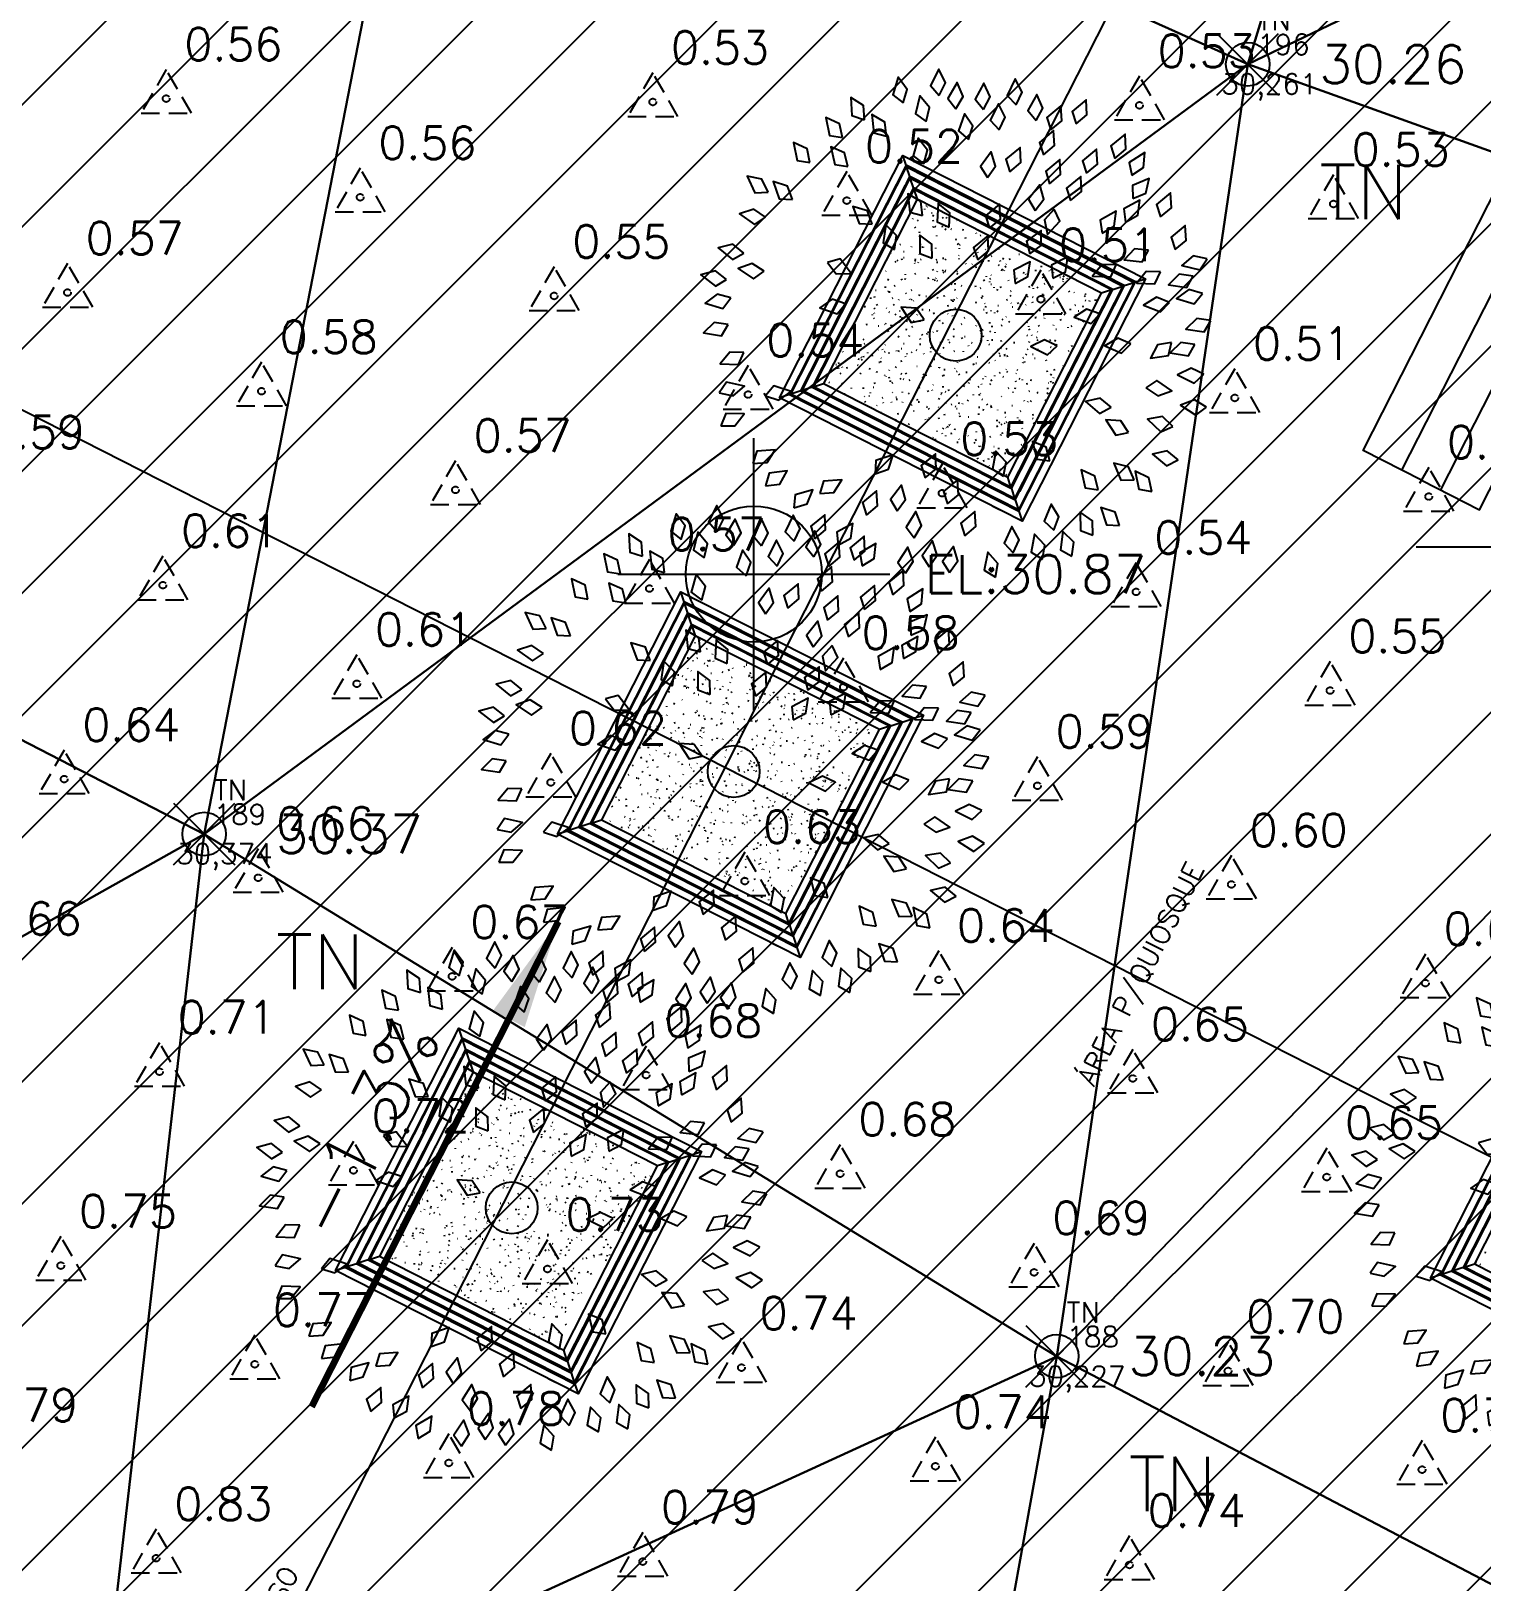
# Model space of a CAD drawing. Header units: metres. Extents: x 543100 to 543604, y 9574012 to 9574398.
# Drawn here: x 543211.69 to 543238.36, y 9574187.44 to 9574215.93 of the extents above; entities that cross this region are included whole.
import ezdxf
from ezdxf.enums import TextEntityAlignment as Align

# ---------------------------------------------------------------- set-up
doc = ezdxf.new("R2010")
doc.units = ezdxf.units.M
doc.header["$LTSCALE"] = 0.1
doc.linetypes.add('CONTINUO', pattern=[0])
doc.linetypes.add('DASHED2', pattern=[9.524999999999999, 6.35, -3.175])
for name, color, linetype in [('###C_TOPO_TEXT', 7, 'Continuous'), ('#C_TOPO_TEXT', 7, 'Continuous'), ('_TN', 2, 'CONTINUO'), ('C-TOPO-TEXT', 7, 'Continuous'), ('COTAS', 8, 'Continuous'), ('HACHURA', 1, 'Continuous'), ('IMPL_CANTEIRO', 8, 'Continuous'), ('IMPL_EQUIPAMENTOS', 8, 'Continuous'), ('IMPL_TITULO', 8, 'Continuous'), ('IMPL_VEGETAÇÃO', 8, 'Continuous'), ('IMPLANTAÇÃO', 1, 'Continuous'), ('MalhaTriTG', 7, 'CONTINUO'), ('PROJ_PLATOS', 2, 'DASHED2'), ('PROJ_TERRA_PERFIS', 2, 'Continuous'), ('TOPO_PONTOS', 2, 'Continuous'), ('V-NODE', 1, 'Continuous'), ('V-NODE-TEXT', 1, 'Continuous'), ('XREF_IMPLNTACAO', 2, 'Continuous')]:
    doc.layers.add(name, color=color, linetype=linetype)
doc.layers.get('IMPLANTAÇÃO').off()
doc.styles.add('COTA200', font='ROMANS.SHX')
doc.styles.add('SIMPLEX', font='simplex', dxfattribs={"height": 0.2})
doc.styles.get("Standard").update_dxf_attribs({"font": 'simplex.shx'})
doc.dimstyles.get("Standard").update_dxf_attribs({"dimtxt": 0.18, "dimasz": 0.18, "dimexe": 0.18, "dimexo": 0.0625, "dimgap": 0.09, "dimtad": 0, "dimtih": 1, "dimtoh": 1, "dimdec": 4, "dimzin": 0, "dimdsep": 46, "dimtxsty": 'Standard', "dimcen": 0.09, "dimadec": 0, "dimazin": 0, "dimtfac": 1, "dimtdec": 4, "dimtofl": 0, "dimtmove": 0, "dimatfit": 3, "dimfxl": 1, "dimtolj": 1, "dimtzin": 0, "dimarcsym": 0})

# ---------------------------------------------------------------- blocks, each defined once
blk = doc.blocks.new('A$C76815E95')
at = {"layer": 'HACHURA'}
h = blk.add_hatch(dxfattribs=at)
h.set_pattern_fill('ANSI31', color=1, scale=0.5, style=0)
h.set_pattern_definition([(45, (-56.71623454557266, -140.2760906778276), (-1.122532015133644, 1.122532015133644), [])])
h.paths.add_polyline_path([(78.50253660278395, -21.53023425675929), (78.1706479433924, -22.02040452882648), (30.00293476006482, -129.1186275184155), (23.85615117452107, -140.2760906778276), (-56.71623454557266, -83.83502537757158), (-56.29154449922498, -82.40403590723872), (-2.601691384217702, 20.28950879722834), (78.41679475666024, -21.48937489651144)])
blk = doc.blocks.new('A$C2C1F21F5')
at = {"layer": 'IMPL_EQUIPAMENTOS', "color": 3}
blk.add_line((15.07388138666283, 11.89512943103909), (15.22388138703536, 11.89512943103909), dxfattribs=at)
at = {"layer": 'IMPL_EQUIPAMENTOS', "color": 1}
for p, q in [((15.67388138652314, -36.8048705663532), (15.6738813862903, 11.89512943103909)), ((16.47388138680253, -36.8048705663532), (16.47388138703536, 11.89512943103909))]:
    blk.add_line(p, q, dxfattribs=at)
for points in [[(16.07388138689566, -36.8048705663532), (14.87388138577808, -36.8048705663532), (14.87388138554525, 11.89512943103909), (16.07388138666283, 11.89512943103909)], [(16.07388138643, -36.8048705663532), (17.27388138754759, -36.8048705663532), (17.27388138778042, 11.89512943103909), (16.07388138666283, 11.89512943103909)]]:
    blk.add_lwpolyline(points, dxfattribs=at)
blk = doc.blocks.new('A$C7A5F3391')
at = {"layer": 'IMPL_CANTEIRO', "ltscale": 10}
h = blk.add_hatch(dxfattribs=at)
h.set_pattern_fill('STIPPLE', color=1, scale=1.199999999999999, style=0)
h.set_pattern_definition([(0, (1.314001066493802, 1.12600040435791), (0.5280000000000001, 0.912), [0.024, -0.804, 0.012, -0.3479999999999999, 0.024, -0.8519999999999999]), (10, (1.086001066491008, 1.618000403046608), (0.3227045468060177, 1.141377139893174), [0.01199999999999999, -0.2039999999999996, 0.02399999999999998, -0.6359999999999986, 0.01199999999999999, -0.7919999999999985]), (20, (0.9660010664956644, 1.234000403434038), (0.5338838142368371, 0.8839050135031062), [0.024, -0.6600000000000001, 0.012, -0.4919999999999999, 0.024, -0.384]), (30, (1.314001066493802, 1.162000402808189), (-0.0878770255651225, 1.016207473096821), [0.012, -0.396, 0.024, -0.588, 0.012, -0.7800000000000001]), (40, (0.9780010664835572, 1.426000403240323), (0.1353436692790789, 0.8654814216296473), [0.02399999999999998, -0.5279999999999986, 0.01199999999999999, -0.3359999999999992, 0.02399999999999998, -0.6119999999999985]), (49.99999999999999, (1.158001066418365, 0.9940004032105207), (-0.3209914589391149, 0.942933976102324), [0.012, -0.4440000000000001, 0.024, -0.7320000000000001, 0.012, -0.3720000000000001]), (59.99999999999999, (1.194001066498458, 1.078000403940678), (-0.3978921197972753, 0.8948306325798366), [0.024, -0.4919999999999999, 0.012, -0.5760000000000001, 0.024, -0.4440000000000001]), (70, (1.062001066398807, 0.9340004026889801), (-0.4395690809214816, 0.8623473911932729), [0.01199999999999999, -0.2279999999999996, 0.02399999999999998, -0.3839999999999992, 0.01199999999999999, -0.5279999999999986]), (80, (1.122001066454686, 1.642000403255224), (-0.8342613752752936, 0.6588778018143997), [0.02399999999999998, -0.5279999999999986, 0.01199999999999999, -0.6239999999999986, 0.02399999999999998, -0.5879999999999984]), (90, (1.194001066498458, 1.12600040435791), (-1.056, 0.4440000000000001), [0.012, -0.3720000000000001, 0.024, -0.7320000000000001, 0.012, -0.7440000000000001]), (99.99999999999984, (1.002001066459343, 1.498000403866172), (-0.9564327567144508, 0.5868324990008614), [0.024, -0.4679999999999999, 0.012, -0.3839999999999999, 0.024, -0.8759999999999998]), (109.9999999999999, (0.9180010664276779, 0.814000403508544), (-0.8941034981209792, 0.3513900036253563), [0.012, -0.3119999999999997, 0.02399999999999999, -0.6359999999999995, 0.012, -0.6959999999999995]), (120, (0.5940010664053261, 0.9580004028975964), (-1.167384387633061, 0.101969071343143), [0.02399999999999998, -0.8039999999999985, 0.01199999999999999, -0.3719999999999992, 0.02399999999999998, -0.4919999999999992]), (130, (0.8580010664882138, 0.6940004043281078), (-1.153201201712265, 0.2542105197850551), [0.012, -0.264, 0.024, -0.5160000000000001, 0.012, -0.6720000000000002]), (140, (0.4980010665021837, 1.654000403359532), (-0.8361066983658826, -0.0816675513757016), [0.024, -0.4320000000000001, 0.012, -0.3720000000000001, 0.024, -0.504]), (150, (1.494001066428609, 0.6220004037022591), (-0.9452998889711172, -0.7013074360871939), [0.012, -0.336, 0.024, -0.7440000000000001, 0.012, -0.684]), (160, (0.7020010664127767, 1.294000403955579), (-0.918770361561692, -0.5595042651453135), [0.02399999999999998, -0.5039999999999986, 0.01199999999999999, -0.4559999999999992, 0.02399999999999998, -0.7319999999999985]), (170, (0.7740010664565489, 1.006000403314829), (-0.8459059631251259, -0.5819511161165967), [0.01199999999999999, -0.3959999999999992, 0.02399999999999998, -0.5399999999999985, 0.01199999999999999, -0.5279999999999986])])
h.paths.add_polyline_path([(4.400001066504046, 0.6000004038214684), (4.400001066504046, 4.400000402703881), (0.6000010668067262, 4.400000402703881), (0.6000010664574802, 0.6000004038214684)])
at = {"layer": 'IMPL_CANTEIRO', "color": 1, "ltscale": 10}
for p, q in [((0.1350010664900765, 4.865000404417515), (1.06648076325655e-06, 5.000000404193997)), ((0.2900010664016008, 4.710000403225422), (0.1550010665087029, 4.845000403001904)), ((4.71000106644351, 4.710000403225422), (4.845001066452824, 4.845000403001904)), ((4.86500106647145, 4.865000404417515), (5.000001066480763, 5.000000404193997)), ((0.4450010664295405, 4.555000403895974), (0.3100010665366426, 4.690000403672457)), ((4.555001066531986, 4.555000403895974), (4.690001066424884, 4.690000403672457)), ((0.465001066448167, 4.535000404343009), (0.6000010664574802, 4.400000402703881)), ((4.535001066396944, 4.535000404343009), (4.400001066504046, 4.400000402703881)), ((0.465001066448167, 0.4650004040449858), (0.6000010664574802, 0.6000004038214684)), ((4.535001066396944, 0.4650004040449858), (4.400001066504046, 0.6000004038214684)), ((0.2900010664016008, 0.2900004032999277), (0.1550010665087029, 0.1550004035234451)), ((0.4450010664295405, 0.4450004026293755), (0.3100010665366426, 0.3100004028528929)), ((4.555001066531986, 0.4450004026293755), (4.690001066424884, 0.3100004028528929)), ((4.71000106644351, 0.2900004032999277), (4.845001066452824, 0.1550004035234451)), ((0.1350010664900765, 0.13500040397048), (1.06648076325655e-06, 4.041939973831177e-07)), ((4.86500106647145, 0.13500040397048), (5.000001066480763, 4.041939973831177e-07))]:
    blk.add_line(p, q, dxfattribs=at)
for points in [[(1.06648076325655e-06, 4.865000404417515), (1.06648076325655e-06, 5.000000404193997), (5.000001066480763, 5.000000404193997), (5.000001066480763, 4.041939973831177e-07), (4.86500106647145, 4.041939973831177e-07)], [(5.000001066480763, 0.13500040397048), (5.000001066480763, 4.041939973831177e-07), (1.06648076325655e-06, 4.041939973831177e-07), (1.06648076325655e-06, 5.000000404193997), (0.1350010664900765, 5.000000404193997)], [(1.06648076325655e-06, 4.710000403225422), (1.06648076325655e-06, 4.845000403001904)], [(0.1350010664900765, 4.865000404417515), (0.1350010664900765, 0.13500040397048), (4.86500106647145, 0.13500040397048)], [(4.86500106647145, 0.13500040397048), (4.86500106647145, 4.865000404417515), (0.1350010664900765, 4.865000404417515)], [(0.1550010665087029, 4.845000403001904), (4.845001066452824, 4.845000403001904), (4.845001066452824, 0.1550004035234451), (0.1550010665087029, 0.1550004035234451), (0.1550010665087029, 4.845000403001904)], [(1.06648076325655e-06, 4.555000403895974), (1.06648076325655e-06, 4.690000403672457)], [(0.2900010664016008, 4.710000403225422), (0.2900010664016008, 0.2900004032999277), (4.71000106644351, 0.2900004032999277)], [(0.2900010664016008, 4.575000403448939), (0.2900010665180162, 4.710000403225422), (4.71000106644351, 4.710000403225422), (4.71000106644351, 0.4650004040449858)], [(4.71000106644351, 0.2900004032999277), (4.71000106644351, 4.710000403225422), (0.2900010664016008, 4.710000403225422)], [(4.53500106651336, 0.2900004032999277), (0.2900010665180162, 0.2900004032999277), (0.2900010665180162, 4.535000404343009)], [(4.53500106651336, 0.4650004040449858), (0.465001066448167, 0.4650004040449858), (0.465001066448167, 4.535000404343009)], [(4.535001066396944, 4.041939973831177e-07), (4.400001066504046, 4.041939973831177e-07)]]:
    blk.add_lwpolyline(points, dxfattribs=at)
for points in [[(4.690001066424884, 0.3100004028528929), (0.3100010665366426, 0.3100004028528929), (0.3100010665366426, 4.690000403672457), (4.690001066424884, 4.690000403672457), (4.690001066424884, 0.3100004028528929)], [(4.555001066531986, 0.4450004026293755), (4.555001066531986, 4.555000403895974), (0.4450010664295405, 4.555000403895974), (0.4450010664295405, 0.4450004026293755), (4.555001066531986, 0.4450004026293755)], [(0.465001066448167, 4.535000404343009), (0.465001066448167, 0.4650004040449858), (4.53500106651336, 0.4650004040449858), (4.53500106651336, 4.535000404343009)], [(4.400001066504046, 0.6000004038214684), (4.400001066504046, 4.400000402703881), (0.6000010664574802, 4.400000402703881), (0.6000010664574802, 0.6000004038214684), (4.400001066504046, 0.6000004038214684)]]:
    blk.add_lwpolyline(points, close=True, dxfattribs=at)
blk = doc.blocks.new('A1')
at = {"color": 2, "linetype": 'ByBlock'}
for points in [[(1605.805146769321, 855.835932528212), (1603.935506710344, 834.0568507086693), (1621.185543013738, 818.5337970993021), (1623.88547463397, 846.6701603739318)], [(1697.727933368341, 853.670775403324), (1692.859250214816, 832.3606866375999), (1707.792545887601, 814.5976456204514), (1714.364193248543, 842.0886990749716)], [(1759.861394273554, 839.7008025962738), (1742.800807073345, 826.0347745253051), (1743.456346499475, 802.8378089071787), (1765.693130708712, 820.2868775673601)], [(1562.249442142199, 829.1879277346226), (1562.570165614134, 807.3310959581042), (1581.287975911715, 793.6134969155768), (1581.156749833615, 821.8787998290843)], [(1655.827936582584, 822.8912061060992), (1649.445784483455, 801.9844585485259), (1663.068773062901, 783.1976778772123), (1671.59212260717, 810.1475773505333)], [(1829.195767984658, 819.1820636788493), (1813.924709166038, 803.5417720763656), (1817.397801477524, 780.5969126167041), (1837.346309520678, 800.6219368595891)], [(1483.701804994094, 801.2094770014766), (1490.56915167703, 780.4570432071275), (1512.541648488745, 772.9912324884662), (1503.931237245813, 799.9134424145373)], [(1527.321387777894, 796.0382274261221), (1534.401847885043, 775.3575348960463), (1556.449981647228, 768.1181465632836), (1547.563081762117, 794.9503581662784)], [(1621.488139643601, 759.1254185727777), (1623.930958217156, 780.8476789585934), (1607.095906378131, 796.8198414735775), (1603.655585073986, 768.7643828531925)], [(1755.932036150572, 807.0357532228765), (1742.01250675928, 790.1813573459126), (1747.378967198566, 767.6041553894854), (1765.595678009137, 789.2165596129848)], [(1860.880802622296, 789.1170304779171), (1841.745952500588, 778.5490850923529), (1838.449833085311, 755.578135120096), (1863.328483180952, 768.9944437962755)], [(1452.367947790961, 770.7381590355562), (1456.383929816725, 749.251050174166), (1477.153701888621, 738.8999384508189), (1472.239667440532, 766.7351110660356)], [(1541.33466052361, 762.5701398026209), (1554.188659411732, 744.8896796435472), (1577.390920452622, 744.4606943079763), (1560.999854648378, 767.4884499710201)], [(1695.059017750933, 766.5309269304782), (1684.185614917522, 747.5679875571934), (1693.287635356688, 726.2212742328252), (1707.593015173564, 750.5995571373035)], [(1904.731128102356, 775.0446024648809), (1884.124995231383, 767.7499985033039), (1877.1147059351, 745.6279554283492), (1903.853288361216, 754.7927128674567)], [(1401.371083981562, 753.1041829222904), (1406.825013291718, 731.9363154356411), (1428.24473479886, 723.007459048387), (1421.467277005049, 750.4484982949062)], [(1434.519913082167, 746.0343645548376), (1441.676603159797, 725.3799280826113), (1463.751288521906, 718.2219107599457), (1454.765481849751, 745.0211616361642)], [(1795.177090444821, 764.5984289281654), (1778.40178022775, 750.583689331102), (1779.535263801714, 727.405161318838), (1801.407704111119, 745.3088180399494)], [(1487.349490312144, 731.8431149518942), (1489.484387298575, 710.0884333015044), (1509.276821186622, 697.972802628073), (1506.7985223504, 726.1295532210343)], [(1672.19243698505, 724.6559871093675), (1667.484273405992, 703.3098597190108), (1682.550832425554, 685.6597111321639), (1688.915393473382, 713.1994448226773)], [(1881.427402155415, 732.1027003295688), (1859.681637881777, 729.8788084689246), (1847.647092522639, 710.0369672280881), (1875.793467064577, 712.6304531487822)], [(1929.364062429401, 736.6756701841301), (1908.491032152858, 730.1840936478056), (1900.629761009744, 708.349960694052), (1927.703030052524, 716.4729325894283)], [(1410.73386247116, 702.6176660150026), (1390.616083343322, 711.1674567619183), (1370.498304215485, 699.6000928102094), (1396.399944842575, 688.2841932922327)], [(1451.931999201903, 697.9274346674154), (1461.064482215511, 678.067381473664), (1483.73091899999, 673.0912796536686), (1472.180085787086, 698.889008646034)], [(1571.548081280026, 707.6948361854231), (1572.897589419912, 685.8773480936907), (1592.240539424931, 673.056301688227), (1590.778572273389, 701.2840756196531)], [(1789.237755888362, 677.9905854995447), (1772.756356304956, 663.6313575737635), (1774.369732900194, 640.4812828052087), (1795.866611124067, 658.8341789173725)], [(1940.805315823744, 691.9771648116208), (1918.970845786783, 690.9379934794938), (1905.876077848734, 671.7792879262372), (1934.121784709711, 672.8397656485896)], [(1987.116720691607, 684.6731146766242), (1966.179350102087, 678.3921536315629), (1958.098509204814, 656.6383273883324), (1985.252239449734, 664.4881364855003)], [(1376.282165714737, 659.6172478466923), (1356.1643865869, 668.167038593608), (1336.046607459063, 656.5996746418991), (1361.948248086153, 645.2837751239225)], [(1430.384873712266, 666.3335064193398), (1438.178706807111, 645.9109667990518), (1460.464774762134, 639.441027005528), (1450.652126998818, 665.9486959514959)], [(1370.506289334895, 608.5773974895322), (1353.690627096682, 622.5436948636707), (1331.098604173359, 617.2399748428008), (1352.660318782067, 598.9632948322375)], [(1407.580389902089, 615.1675248890926), (1389.35719607406, 627.2397726316873), (1367.468539011684, 619.5316186481784), (1390.874773659496, 603.6857122781571)], [(1473.003234759495, 632.2673248861447), (1482.227414249997, 612.4496945641436), (1504.916608676869, 607.5784111513944), (1493.246660624061, 633.3224761280189)], [(1551.841715252689, 644.2209406873433), (1554.488624586732, 622.522603658211), (1574.561043537183, 610.8767055260239), (1571.419975885604, 638.9672424216417)], [(1842.144852864153, 625.1705891475613), (1821.234224379189, 618.801164117287), (1813.24542767875, 597.0133676911495), (1840.365727402343, 604.977908605628)], [(1951.399176531785, 613.5992564735888), (1931.281397403948, 622.1490472205038), (1911.16361827611, 610.5816832687955), (1937.065258903201, 599.2657837508189)], [(2012.480938907588, 618.3649475157837), (1990.879159690269, 621.7096587886291), (1974.220215177887, 605.5539008812707), (2002.108193076605, 600.9489841831604)], [(1339.031908620562, 590.9563280872221), (1320.133823516009, 601.942061482564), (1298.733476577185, 592.9668680737441), (1323.026445264961, 578.5170846355513)], [(1439.407177066656, 590.5707068000656), (1421.009162993449, 602.3748178218477), (1399.235723286552, 594.3469744528031), (1422.871480200791, 578.8455047106485)], [(1625.815032322537, 607.6719504558448), (1626.254020611507, 585.8171741327012), (1645.045784184739, 572.2010598692453), (1644.761613634231, 600.4652388980827)], [(1919.713674405441, 567.5812651004846), (1899.595895277604, 576.1310558474004), (1879.478116149767, 564.5636918956914), (1905.379756776857, 553.2477923777147)], [(2018.904436896495, 586.5117963293449), (1997.222783016476, 589.2920560077752), (1980.990800797985, 572.7073733431491), (2008.989378265828, 568.8312633275424)], [(1327.496551329733, 556.0139011487764), (1307.378772201896, 564.5636918956915), (1287.260993074058, 552.9963279439833), (1313.162633701149, 541.6804284260065)], [(1535.882380500557, 554.4883034981798), (1518.080356993575, 567.1734096431566), (1495.94218042682, 560.2142369820638), (1518.795888348332, 543.5813598011875)], [(2044.538570533091, 558.2386136556745), (2022.792990591023, 560.4643072185061), (2006.989805501274, 543.4705352167737), (2035.078232597863, 540.3106566881695)], [(1367.732109585407, 527.3469557032354), (1347.61433045757, 535.8967464501511), (1327.496551329733, 524.3293824984421), (1353.398191956823, 513.0134829804655)], [(1416.517723970412, 524.5808469321751), (1396.399944842575, 533.1306376790908), (1376.282165714738, 521.5632737273819), (1402.183806341829, 510.2473742094053)], [(1899.595895277604, 518.7971649563202), (1879.478116149767, 527.3469557032353), (1859.36033702193, 515.779591751527), (1885.26197764902, 504.4636922335504)], [(1989.578380001241, 545.25707421336), (1967.776784036335, 546.8427514300364), (1952.479834372798, 529.3918982469141), (1980.648991574103, 527.0588419586951)], [(1439.936584409221, 507.9215759848083), (1461.027378739647, 502.1768085078638), (1479.392097845023, 516.3636347212346), (1452.195957117716, 524.0652253761823)], [(1518.549657046377, 505.7413202655241), (1498.993337784474, 515.5072987510114), (1478.204815717976, 505.193895039411), (1503.36470866223, 492.312732199453)], [(1569.10941863211, 506.4005534170423), (1551.15705384351, 518.871983060414), (1529.103634848492, 511.6487111938766), (1552.154507121278, 495.2901704111658)], [(1964.58937080906, 502.9983754708467), (1943.090496970346, 506.950891444189), (1925.982611065867, 491.2713128239882), (1953.729648135955, 485.8818320598472)], [(2064.413029571505, 493.4439551804332), (2045.784321432687, 504.8805277409156), (2024.17452995056, 496.4220492768701), (2048.113343840594, 481.3928191364343)], [(1307.378772201896, 478.5628555590716), (1287.260993074058, 487.1126463059874), (1267.143213946221, 475.5452823542784), (1293.044854573311, 464.2293828363018)], [(1407.989966793425, 483.9513708925214), (1387.943637593153, 492.6673702297645), (1367.730812145157, 481.2669038692796), (1393.537911516714, 469.7370213415825)], [(1455.059716797969, 482.6121713943778), (1433.604303641036, 486.7941810928111), (1416.329855252674, 471.2982984556208), (1444.017720715244, 465.6126432425001)], [(1333.243799355407, 448.2266765229657), (1313.072593333625, 456.649645505414), (1293.028035712929, 444.9558584533807), (1319.000402769615, 433.8032480617006)], [(1372.54022024436, 455.4367154117792), (1352.3436859367, 463.798770231738), (1332.334510929687, 452.0445428489425), (1358.34041779009, 440.9703666970152)], [(1928.840477847009, 447.0518024302787), (1912.988296212271, 462.1027923070845), (1890.094214993406, 458.3093781493918), (1910.39606976075, 438.6426737462253)], [(1991.634734787459, 463.9779184025687), (1971.516955659622, 472.5277091494844), (1951.399176531785, 460.9603451977754), (1977.300817158875, 449.6444456797995)], [(2052.781049345781, 446.1636626359495), (2034.707317164193, 458.4585462824401), (2012.725750997397, 451.0194808382789), (2035.935842473293, 434.887642047972)], [(1511.322758110345, 432.5448641859682), (1491.204978982508, 441.0946549328832), (1471.087199854671, 429.5272909811749), (1496.988840481761, 418.2113914631983)], [(1563.126039364526, 438.3285461618229), (1543.008260236689, 446.878336908738), (1522.890481108852, 435.3109729570297), (1548.792121735942, 423.9950734390531)], [(1330.826670221171, 421.0966651293322), (1308.982454298639, 421.9054849994651), (1294.316217142284, 403.9213132503625), (1322.5505579424, 402.5921899833958)], [(1419.28391860049, 420.9775002342586), (1399.166139472653, 429.5272909811736), (1379.048360344816, 417.9599270294653), (1404.950000971907, 406.6440275114887)], [(1683.145728019312, 406.6066364572472), (1672.341899254213, 387.6039723580491), (1681.522096362743, 366.2907622085611), (1695.738031293999, 390.7213119998814)], [(2060.538128300302, 409.4101362825501), (2040.420349172464, 417.9599270294652), (2020.302570044627, 406.3925630777569), (2046.204210671717, 395.0766635597803)], [(1323.050186818078, 383.0532466080728), (1301.211168922613, 382.1144941305684), (1288.028436331404, 363.0162086772507), (1316.278721240538, 363.9467846433446)], [(1443.116483006037, 394.1121453409192), (1421.504897694639, 397.3928981783905), (1404.893849092158, 381.1878986364654), (1432.79533589894, 376.6655537749112)], [(1994.866913632933, 384.6585699560381), (1983.375456224653, 403.2534715552995), (1960.270752928249, 405.4217961188431), (1974.888176513747, 381.2293283489356)], [(1369.40359450773, 376.8829974925), (1347.548171716146, 376.4774688824347), (1333.903303648319, 357.7065732927358), (1362.167884611692, 357.9474716963201)], [(1537.933184464585, 376.3821109997231), (1518.071378537852, 367.2534405499109), (1513.090925692175, 344.5879594105289), (1538.890871541898, 356.1338402009766)], [(1592.611716881266, 374.5063733399847), (1573.256337759834, 364.3479651025646), (1569.472196763241, 341.4523493050891), (1594.630681965872, 354.336261420005)], [(2032.721717842461, 358.8430851264791), (2017.828706599799, 374.8437780795495), (1994.744143173223, 372.4706204294775), (2013.793462005333, 351.5883786650391)], [(1352.149702690532, 340.9951831265333), (1330.294656771317, 341.4205379448313), (1315.946279335931, 323.1817602774695), (1344.19959681808, 322.3483214202245)], [(1404.214959962012, 341.3379358943461), (1382.558203602869, 338.3699630418404), (1371.210856598375, 318.127269007021), (1399.251793241514, 321.6840148865178)], [(1540.629021322103, 331.5928971418144), (1522.462362812728, 319.4357396839113), (1521.131972787046, 296.267679596643), (1544.779350979022, 311.7514153771805)], [(1606.985857690039, 316.7041015266496), (1586.343054850017, 309.5139242158712), (1579.220846895336, 287.4276592605177), (1606.005489661047, 296.456916206088)], [(2021.972148964042, 304.8519490560146), (2009.706555777216, 322.9455717620334), (1986.530953124968, 324.1373718848881), (2002.155844833067, 300.5830234925842)], [(1370.504571019205, 302.8261831179324), (1348.677192978255, 304.0049649933941), (1333.708378343731, 286.2718452942275), (1361.916149323615, 284.4645751367093)], [(1468.695821488649, 296.9764237648368), (1447.325351555455, 292.3800149833016), (1437.540509518877, 271.3375386046305), (1465.23239448503, 277.0035845007752)], [(1715.857532978009, 287.5641898499521), (1718.972552247348, 265.9280946892234), (1739.291862041907, 254.718518635665), (1735.5447154313, 282.7346472289332)], [(2000.334241244043, 271.8255011096674), (1988.864301776881, 290.4336833817789), (1965.762122218619, 292.6287336056992), (1980.351550606194, 268.4193728458674)], [(1363.80573268345, 270.2897353887587), (1341.946784312251, 270.188074394396), (1328.042286671324, 251.6086801313636), (1356.307485226049, 251.45662837093)], [(1408.722477222235, 270.5294687535088), (1387.437419554296, 265.5524938766379), (1378.029580756564, 244.338783334076), (1405.615962417985, 250.4980134731655)], [(1587.46146013366, 268.3371352445852), (1572.597980596469, 252.3090057560904), (1576.660435096425, 229.4611303786397), (1596.086968365503, 249.9929197361527)], [(1671.843397682925, 233.816734639505), (1681.077099814987, 253.6299298333361), (1670.205446352293, 274.1320296481049), (1658.009191599718, 248.6330896880565)], [(1898.584445394228, 241.6492500640431), (1895.030641145782, 263.2176165811495), (1874.487856902967, 274.012196766636), (1878.803236116678, 246.0779512726597)], [(1399.484493639404, 226.1499623564425), (1377.989261559991, 222.1776888632583), (1367.595929928404, 201.4290117144955), (1395.441039081256, 206.286425155994)], [(1456.881544207616, 226.597870043015), (1438.726776224497, 214.4229631303681), (1437.419030236507, 191.253613846053), (1461.051264039074, 206.7604540972677)], [(1970.703144883132, 201.11621048416), (1961.046491534319, 220.7267434945948), (1938.255906002659, 225.0991749636723), (1950.487733852704, 199.6172802828852)], [(1525.477038376965, 194.660372954268), (1508.833104651716, 180.4898602958648), (1510.182612791601, 157.3229059511927), (1531.887202041419, 175.4296829855665)], [(1926.784128737117, 176.1424777635078), (1921.150016747493, 197.2631013561219), (1899.65498624106, 206.0091066931456), (1906.666035112913, 178.6268174756171)], [(1449.706807588482, 184.6098865815144), (1430.88435853743, 173.4950599713935), (1428.251391675953, 150.4386849021396), (1452.73319627521, 164.5661692018895)], [(1854.059607430795, 181.689692891308), (1863.443515862644, 161.9471950403479), (1886.171306709308, 157.2592883584618), (1874.293852802779, 182.9082777688494)], [(1489.423864401171, 167.0328251116281), (1472.599404096473, 153.0771275544263), (1473.651421581471, 129.8947591456765), (1495.586647789927, 147.7214363531586)], [(1727.893521173844, 152.6797881674808), (1725.568208178081, 130.9446351124817), (1742.489388270781, 115.0637469100507), (1745.777940678246, 143.1373998989168)], [(1546.671740231067, 139.7478418290601), (1529.675972884026, 126.001284036735), (1530.44120754501, 102.8076779837438), (1552.595223347572, 120.3617132148706)], [(1609.67055784816, 141.3127153802063), (1594.622913062119, 125.4573583913016), (1598.421157707667, 102.5640780793781), (1618.083578051616, 122.8700820017088)], [(1788.057902651291, 125.4503555393343), (1792.409507954251, 104.0286961699082), (1813.338657268484, 94.00374455854143), (1807.989809083597, 121.7586430842235)], [(1826.394427154574, 140.5578169522853), (1833.359329456987, 119.8379208432227), (1855.366706658847, 112.4755642556377), (1846.62973284139, 139.3569678199784)], [(1616.43291926443, 102.7645755935911), (1603.125618189906, 85.42272745204417), (1609.296796864842, 63.05208822135336), (1626.728211219455, 85.30271434004192)], [(1652.755333459378, 116.6858856230404), (1649.90491956071, 95.01334309894253), (1666.436983476784, 78.72777253778105), (1670.403685562856, 106.7136590457382)], [(1717.187932051683, 112.2118516395001), (1712.722696674371, 90.81358928299909), (1727.988897319411, 73.33583016768114), (1734.040025481794, 100.9461256575582)], [(1765.401306275646, 106.8501379696242), (1761.503572621711, 85.34126465614168), (1777.226683585926, 68.27337880479098), (1782.545459848583, 96.03405581641562)]]:
    blk.add_lwpolyline(points, close=True, dxfattribs=at)
at = {"color": 2}
blk.add_circle((1681.969863915083, 460.757474932687), 40, dxfattribs=at)
blk = doc.blocks.new('A$C00972E22')
at = {"layer": 'COTAS'}
blk.add_blockref('A$C7A5F3391', (82.79588168358896, 96.33630653843284), dxfattribs=at)
at = {"layer": 'IMPL_CANTEIRO'}
for p in [(82.79588168358896, 114.3363065384328), (82.79588168358896, 105.3363065384328), (100.795881683589, 105.3363065384328)]:
    blk.add_blockref('A$C7A5F3391', p, dxfattribs=at)
at = {"layer": 'IMPL_EQUIPAMENTOS'}
blk.add_blockref('A$C2C1F21F5', (77.92200136557221, 155.1413527633995), dxfattribs=at)
at = {"layer": 'IMPL_VEGETAÇÃO'}
for p, xscale, yscale, zscale, rotation in [((79.66822410852183, 136.8752178922296), 0.01191695927106706, 0.01191695927106706, 0.01191695927106706, 270.0000000000018), ((79.66822410852183, 127.8752178922296), 0.01191695927106706, 0.01191695927106706, 0.01191695927106706, 270.0000000000018), ((97.66822410852183, 127.8752178922296), 0.01191695927106706, 0.01191695927106706, 0.01191695927106706, 270), ((79.66822410852183, 118.8752178922296), 0.01191695927106728, 0.01191695927106728, 0.01191695927106728, 270.0000000000018)]:
    blk.add_blockref('A1', p, dxfattribs=dict(at, xscale=xscale, yscale=yscale, zscale=zscale, rotation=rotation))
at = {"layer": 'IMPL_TITULO', "color": 2, "style": 'COTA200'}
for s, p in [('ÁREA P/QUIOSQUE', (93.5064670710126, 107.9126121979207)), ('ACESSO', (84.54693800362293, 90.15768536552787))]:
    blk.add_text(s, height=0.3600000000000001, rotation=90, dxfattribs=at).set_placement(p, align=Align.MIDDLE_CENTER)
blk = doc.blocks.new('Base_Implantacao')
at = {"layer": 'IMPLANTAÇÃO', "rotation": 333.0393706475627}
blk.add_blockref('A$C00972E22', (543099.8097354489, 9574144.815856133), dxfattribs=at)
at = {"layer": 'MalhaTriTG', "color": 132}
mesh = blk.add_polyface(dxfattribs=at)
corners = [(543176.729, 9574192.765, 30.868), (543180.502, 9574198.731, 30.876), (543167.061, 9574201.461, 31.347), (543165.999, 9574209.837, 31.42), (543180.461, 9574218.809, 31.176), (543198.271, 9574209.736, 30.556), (543183.119, 9574217.394, 30.998), (543196.284, 9574190.719, 30.635), (543214.869, 9574201.169, 30.374), (543202.877, 9574228.947, 30.531), (543218.951, 9574222.118, 30.361), (543234.05, 9574215.321, 30.261), (543230.544, 9574191.565, 30.227), (543174.98, 9574227.004, 31.33), (543184.667, 9574238.023, 31.282), (543171.161, 9574219.715, 31.378), (543196.349, 9574252.1, 31.162), (543200.318, 9574249.958, 30.749), (543180.842, 9574238.534, 31.317), (543172.773, 9574242.281, 31.61), (543181.592, 9574239.297, 31.451), (543177.486, 9574251.493, 31.583), (543187.66, 9574251.739, 31.282), (543174.643, 9574250.343, 31.617), (543209.413, 9574244.793, 30.556), (543223.881, 9574236.865, 30.379), (543238.336, 9574229.355, 30.188), (543221.894, 9574259.531, 30.495), (543253.212, 9574224.513, 30.191), (543259.882, 9574241.736, 30.032), (543240.585, 9574250.291, 30.176), (543248.6, 9574210.1, 30.139), (543261.591, 9574204.385, 30.088), (543248.316, 9574182.248, 30.087), (543269.51, 9574216.865, 29.996), (543277.509, 9574234.871, 29.901), (543270.435, 9574261.497, 30.138)]
mesh.append_faces([[corners[k] for k in face] for face in [(0, 1, 2), (3, 1, 4), (1, 5, 6), (1, 7, 5), (8, 5, 7), (6, 5, 9), (10, 8, 11), (5, 8, 10), (12, 11, 8), (4, 1, 6), (13, 4, 14), (4, 13, 15), (16, 14, 17), (13, 14, 18), (19, 18, 20), (18, 19, 13), (20, 18, 14), (19, 20, 21), (22, 20, 14), (19, 21, 23), (20, 22, 21), (14, 16, 22), (4, 6, 14), (9, 17, 14), (17, 9, 24), (9, 25, 24), (25, 9, 10), (26, 25, 10), (24, 25, 27), (6, 9, 14), (5, 10, 9), (26, 11, 28), (26, 29, 30), (25, 26, 30), (31, 11, 12), (32, 28, 31), (28, 29, 26), (11, 31, 28), (31, 33, 32), (28, 32, 34), (34, 35, 28), (29, 28, 35), (36, 29, 35), (11, 26, 10)]], dxfattribs={"color": 132})
mesh = blk.add_polyface(dxfattribs=at)
corners = [(543142.756, 9574194.541, 31.722), (543148.318, 9574190.698, 31.624), (543151.565, 9574196.499, 31.609), (543165.31, 9574192.044, 31.151), (543178.769, 9574179.812, 30.825), (543176.729, 9574192.765, 30.868), (543154.598, 9574198.364, 31.621), (543180.502, 9574198.731, 30.876), (543188.743, 9574184.577, 31), (543167.061, 9574201.461, 31.347), (543157.511, 9574198.838, 31.405), (543195.541, 9574163.399, 30.542), (543212.146, 9574141.696, 30.606), (543217.527, 9574151.083, 30.588), (543203.54, 9574153.613, 30.565), (543204.89, 9574166.147, 30.691), (543210.062, 9574160.14, 30.652), (543213.866, 9574164.081, 30.605), (543227.87, 9574138.514, 30.536), (543242.024, 9574164.941, 30.147), (543196.284, 9574190.719, 30.635), (543189.881, 9574180.728, 30.729), (543199.388, 9574171.327, 30.672), (543212.837, 9574183.447, 30.322), (543228.12, 9574178.146, 30.249), (543230.544, 9574191.565, 30.227), (543214.869, 9574201.169, 30.374), (543248.316, 9574182.248, 30.087), (543233.964, 9574136.193, 30.404), (543243.37, 9574169.714, 30.153), (543270.17, 9574136.639, 31.32), (543248.6, 9574210.1, 30.139), (543261.591, 9574204.385, 30.088), (543269.51, 9574216.865, 29.996)]
mesh.append_faces([[corners[k] for k in face] for face in [(0, 1, 2), (2, 1, 3), (3, 4, 5), (3, 6, 2), (7, 5, 8), (9, 3, 5), (3, 10, 6), (5, 4, 8), (3, 1, 4), (1, 11, 4), (12, 13, 14), (15, 11, 14), (16, 14, 13), (15, 14, 16), (16, 13, 17), (14, 11, 1), (13, 18, 19), (13, 19, 17), (20, 8, 21), (21, 8, 4), (22, 21, 11), (20, 21, 22), (20, 22, 23), (20, 7, 8), (23, 15, 17), (17, 15, 16), (19, 24, 17), (23, 17, 24), (23, 25, 26), (25, 23, 24), (26, 20, 23), (25, 24, 27), (23, 22, 15), (22, 11, 15), (11, 21, 4), (18, 28, 19), (19, 29, 24), (27, 24, 29), (19, 30, 29), (29, 30, 27), (27, 31, 25), (32, 27, 30), (30, 33, 32)]], dxfattribs={"color": 132})
blk = doc.blocks.new('*U58', base_point=(543230.54, 9574191.57, 30.227))
at = {"layer": 'V-NODE', "lineweight": -2}
for p, q in [((543229.9743145751, 9574191.004314575, 30.227), (543231.105685425, 9574192.135685425, 30.227)), ((543229.9743145751, 9574192.135685425, 30.227), (543231.105685425, 9574191.004314575, 30.227))]:
    blk.add_line(p, q, dxfattribs=at)
blk.add_circle((543230.54, 9574191.57, 30.227), 0.4, dxfattribs=at)
at = {"layer": 'V-NODE-TEXT', "linetype": 'ByBlock'}
for s, insert, char_height, attachment_point in [('30.23', (543231.855685425, 9574191.57), 0.7, 4), ('TN', (543231.855685425, 9574189.72), 1, 1)]:
    blk.add_mtext(s, dxfattribs=dict(at, insert=insert, char_height=char_height, attachment_point=attachment_point))
blk = doc.blocks.new('*U64', base_point=(543234.05, 9574215.32, 30.261))
at = {"layer": 'V-NODE', "lineweight": -2}
for p, q in [((543233.4843145751, 9574214.754314575, 30.261), (543234.615685425, 9574215.885685425, 30.261)), ((543233.4843145751, 9574215.885685425, 30.261), (543234.615685425, 9574214.754314575, 30.261))]:
    blk.add_line(p, q, dxfattribs=at)
blk.add_circle((543234.05, 9574215.32, 30.261), 0.4, dxfattribs=at)
at = {"layer": 'V-NODE-TEXT', "linetype": 'ByBlock'}
for s, insert, char_height, attachment_point in [('30.26', (543235.365685425, 9574215.32), 0.7, 4), ('TN', (543235.365685425, 9574213.47), 1, 1)]:
    blk.add_mtext(s, dxfattribs=dict(at, insert=insert, char_height=char_height, attachment_point=attachment_point))
blk = doc.blocks.new('*U79', base_point=(543214.87, 9574201.17, 30.374))
at = {"layer": 'V-NODE', "lineweight": -2}
for p, q in [((543214.304314575, 9574200.604314575, 30.374), (543215.435685425, 9574201.735685425, 30.374)), ((543214.304314575, 9574201.735685425, 30.374), (543215.435685425, 9574200.604314575, 30.374))]:
    blk.add_line(p, q, dxfattribs=at)
blk.add_circle((543214.87, 9574201.17, 30.374), 0.4, dxfattribs=at)
at = {"layer": 'V-NODE-TEXT', "linetype": 'ByBlock'}
for s, insert, char_height, attachment_point in [('30.37', (543216.185685425, 9574201.17), 0.7, 4), ('TN', (543216.185685425, 9574199.32), 1, 1)]:
    blk.add_mtext(s, dxfattribs=dict(at, insert=insert, char_height=char_height, attachment_point=attachment_point))
blk = doc.blocks.new('STA')
blk.add_lwpolyline([(0, 0.9999999999999964), (-0.8660254037844339, -0.5000000000000036), (0.8660254037844339, -0.5000000000000036)], close=True)
blk.add_circle((0, 0), 0.1181215260333346)
blk = doc.blocks.new('SIMB_PONTO')
at = {"color": 0}
blk.add_point((0, 0), dxfattribs=at)
for tag in ['desc:', 'cota:', 'pto:']:
    blk.add_attdef(tag, (0, 0), '', height=1)

msp = doc.modelspace()

# ---------------------------------------------------------------- linework, layer by layer
at = {"layer": '#C_TOPO_TEXT', "color": 7, "linetype": 'Continuous', "lineweight": -3}
for p, q in [((543224.9739284472, 9574203.449158683, 30.86967174223569), (543224.9739284472, 9574208.449158683, 30.86967174223569)), ((543237.1477285884, 9574206.451578615, 30.7), (543242.1477285884, 9574206.451578615, 30.7)), ((543222.4739284472, 9574205.949158683, 30.86967174223569), (543227.4739284472, 9574205.949158683, 30.86967174223569))]:
    msp.add_line(p, q, dxfattribs=at)
msp.add_circle((543224.9739284472, 9574205.949158683, 30.86967174223569), 1.25, dxfattribs=at)
at = {"layer": 'PROJ_TERRA_PERFIS', "flags": 128}
msp.add_lwpolyline([(543279.0197733273, 9574309.708054557), (543204.261109967, 9574162.736339848)], dxfattribs=at)
at = {"layer": 'PROJ_TERRA_PERFIS', "elevation": 31, "flags": 128}
msp.add_lwpolyline([(543169.3162167841, 9574230.440208625), (543289.9630701692, 9574169.07195477)], dxfattribs=at)

# ---------------------------------------------------------------- block references
at = {"layer": '_TN', "color": 3}
ref = msp.add_blockref('SIMB_PONTO', (543234.05, 9574215.321), dxfattribs=at)
ref.add_attrib('PONTO', '196', (543234.2250000001, 9574215.496000001), dxfattribs={"layer": '0', "color": 1, "height": 0.375, "style": 'SIMPLEX'})
ref.add_attrib('DESC', 'TN', (543234.2250000001, 9574215.946), dxfattribs={"layer": '0', "color": 4, "height": 0.375, "style": 'SIMPLEX'})
ref.add_attrib('COTA', '30,261', (543233.5625000001, 9574214.771), dxfattribs={"layer": '0', "color": 2, "height": 0.375, "style": 'SIMPLEX'})
ref = msp.add_blockref('SIMB_PONTO', (543214.869, 9574201.169), dxfattribs=at)
ref.add_attrib('PONTO', '189', (543215.044, 9574201.344), dxfattribs={"layer": '0', "color": 1, "height": 0.375, "style": 'SIMPLEX'})
ref.add_attrib('DESC', 'TN', (543215.044, 9574201.794), dxfattribs={"layer": '0', "color": 4, "height": 0.375, "style": 'SIMPLEX'})
ref.add_attrib('COTA', '30,374', (543214.3565, 9574200.618999999), dxfattribs={"layer": '0', "color": 2, "height": 0.375, "style": 'SIMPLEX'})
ref = msp.add_blockref('SIMB_PONTO', (543230.544, 9574191.565), dxfattribs=at)
ref.add_attrib('PONTO', '188', (543230.719, 9574191.74), dxfattribs={"layer": '0', "color": 1, "height": 0.375, "style": 'SIMPLEX'})
ref.add_attrib('DESC', 'TN', (543230.719, 9574192.19), dxfattribs={"layer": '0', "color": 4, "height": 0.375, "style": 'SIMPLEX'})
ref.add_attrib('COTA', '30,227', (543230.0315, 9574191.014999999), dxfattribs={"layer": '0', "color": 2, "height": 0.375, "style": 'SIMPLEX'})
at = {"layer": 'HACHURA', "color": 1}
msp.add_blockref('A$C76815E95', (543230.4314724284, 9574294.974200036, -0.07163635617761699), dxfattribs=at)
at = {"layer": 'PROJ_PLATOS', "color": 2, "linetype": 'Continuous', "lineweight": -3, "xscale": 0.5333333333333333, "yscale": 0.5333333333333333, "zscale": 0.5333333333333333}
for p in [(543214.171666402, 9574214.688755848, 0.5604279425927637), (543223.1157251388, 9574214.627003817, 0.5343603861302374), (543232.0597838755, 9574214.565251784, 0.5313775528550974), (543217.7369394903, 9574212.875243288, 0.5618287447999954), (543226.6809982271, 9574212.813491255, 0.5227436794207277), (543235.6250569639, 9574212.751739224, 0.529416807804592), (543212.3581538419, 9574211.12348276, 0.5719059965600067), (543221.3022125787, 9574211.061730728, 0.5502120380886566), (543230.2462713155, 9574210.999978695, 0.5141073710548228), (543215.9234269302, 9574209.3099702, 0.5756020858858619), (543224.867485667, 9574209.248218168, 0.5385953313759009), (543233.8115444038, 9574209.186466135, 0.5110237565122339), (543219.4887000186, 9574207.49645764, 0.5689299589346719), (543228.4327587554, 9574207.434705608, 0.5343442037201401), (543237.3768174921, 9574207.372953575, 0.5069178701261102), (543214.1099143702, 9574205.74469711, 0.6056973461397921), (543223.0539731069, 9574205.68294508, 0.5718287430704369), (543231.9980318437, 9574205.621193048, 0.5416188039505436), (543217.6751874585, 9574203.93118455, 0.6120461171079783), (543226.6192461953, 9574203.86943252, 0.5804744429430129), (543235.5633049321, 9574203.807680488, 0.5492262679766805), (543212.2964018101, 9574202.179424023, 0.6430899761180799), (543221.2404605469, 9574202.11767199, 0.619330081959766), (543230.1845192836, 9574202.055919958, 0.5891201428383197), (543215.8616748984, 9574200.365911463, 0.6584141677559671), (543224.8057336352, 9574200.30415943, 0.6279757818319167), (543233.749792372, 9574200.242407398, 0.5971431340276377), (543219.4269479868, 9574198.552398903, 0.6668314208279569), (543228.3710067235, 9574198.49064687, 0.6366214817045549), (543237.3150654603, 9574198.428894838, 0.604495306315406), (543214.0481623383, 9574196.800638374, 0.7082394644783243), (543222.9922210751, 9574196.738886343, 0.6754771207001076), (543231.9362798119, 9574196.67713431, 0.6450600000571431), (543217.6134354267, 9574194.987125814, 0.719565446804154), (543226.5574941635, 9574194.925373783, 0.6841228205718558), (543235.5015529002, 9574194.86362175, 0.6513891066469961), (543212.2346497783, 9574193.235365286, 0.7475699459215572), (543221.178708515, 9574193.173613254, 0.7277802943940677), (543230.1227672518, 9574193.111861221, 0.6927685204656944), (543215.7999228666, 9574191.421852726, 0.772501878239207), (543224.7439816034, 9574191.360100694, 0.7359951419834959), (543233.6880403402, 9574191.298348662, 0.6982829069984084), (543219.3651959549, 9574189.608340167, 0.7807167258291207), (543228.3092546917, 9574189.546588134, 0.7397314673191915), (543237.2533134285, 9574189.484836102, 0.7024065990278475), (543213.9864103065, 9574187.856579637, 0.8254383096979657), (543222.9304690433, 9574187.794827607, 0.7876586229864369), (543231.8745277801, 9574187.733075574, 0.7384733853077285)]:
    msp.add_blockref('STA', p, dxfattribs=at)
at = {"layer": 'TOPO_PONTOS'}
for name, p in [('*U64', (543234.05, 9574215.32, 30.261)), ('*U79', (543214.87, 9574201.17, 30.374)), ('*U58', (543230.54, 9574191.57, 30.227))]:
    msp.add_blockref(name, p, dxfattribs=at)
at = {"layer": 'XREF_IMPLNTACAO'}
msp.add_blockref('Base_Implantacao', (0, 0), dxfattribs=at)

# ---------------------------------------------------------------- texts
at = {"layer": '###C_TOPO_TEXT', "color": 7, "linetype": 'Continuous', "lineweight": -3, "insert": (543218.2756420493, 9574195.520752132), "char_height": 1, "attachment_point": 8, "rotation": 63.03937063213718}
msp.add_mtext('-1.3%', dxfattribs=at)
at = {"layer": '#C_TOPO_TEXT', "color": 7, "linetype": 'Continuous', "lineweight": -3, "insert": (543228.1089284472, 9574205.949158683), "char_height": 0.7, "attachment_point": 4}
msp.add_mtext('EL:30.87', dxfattribs=at)
at = {"layer": 'C-TOPO-TEXT', "color": 7, "linetype": 'Continuous', "lineweight": -3, "char_height": 0.6, "attachment_point": 4}
for s, insert in [('0.56', (543214.506666402, 9574215.688755848)), ('0.53', (543223.4507251388, 9574215.627003817)), ('0.53', (543232.3947838754, 9574215.565251784)), ('0.56', (543218.0719394903, 9574213.875243288)), ('0.52', (543227.015998227, 9574213.813491255)), ('0.53', (543235.9600569638, 9574213.751739224)), ('0.57', (543212.6931538419, 9574212.12348276)), ('0.55', (543221.6372125787, 9574212.061730728)), ('0.51', (543230.5812713155, 9574211.999978695)), ('0.58', (543216.2584269302, 9574210.3099702)), ('0.54', (543225.202485667, 9574210.248218168)), ('0.51', (543234.1465444037, 9574210.186466135)), ('0.59', (543210.8796412818, 9574208.55820967)), ('0.57', (543219.8237000186, 9574208.49645764)), ('0.53', (543228.7677587554, 9574208.434705608)), ('0.51', (543237.711817492, 9574208.372953575)), ('0.61', (543214.4449143702, 9574206.74469711)), ('0.57', (543223.3889731069, 9574206.68294508)), ('0.54', (543232.3330318436, 9574206.621193048)), ('0.61', (543218.0101874585, 9574204.93118455)), ('0.58', (543226.9542461953, 9574204.86943252)), ('0.55', (543235.898304932, 9574204.807680488)), ('0.64', (543212.6314018101, 9574203.179424023)), ('0.62', (543221.5754605469, 9574203.11767199)), ('0.59', (543230.5195192836, 9574203.055919958)), ('0.66', (543216.1966748984, 9574201.365911463)), ('0.63', (543225.1407336352, 9574201.30415943)), ('0.60', (543234.084792372, 9574201.242407398)), ('0.66', (543210.81788925, 9574199.614150934)), ('0.67', (543219.7619479868, 9574199.552398903)), ('0.64', (543228.7060067235, 9574199.49064687)), ('0.60', (543237.6500654602, 9574199.428894838)), ('0.71', (543214.3831623383, 9574197.800638374)), ('0.68', (543223.3272210751, 9574197.738886343)), ('0.65', (543232.2712798119, 9574197.67713431)), ('0.72', (543217.9484354267, 9574195.987125814)), ('0.68', (543226.8924941635, 9574195.925373783)), ('0.65', (543235.8365529001, 9574195.86362175)), ('0.75', (543212.5696497783, 9574194.235365286)), ('0.73', (543221.513708515, 9574194.173613254)), ('0.69', (543230.4577672518, 9574194.111861221)), ('0.77', (543216.1349228666, 9574192.421852726)), ('0.74', (543225.0789816034, 9574192.360100694)), ('0.70', (543234.0230403402, 9574192.298348662)), ('0.79', (543210.7561372182, 9574190.670092197)), ('0.78', (543219.7001959549, 9574190.608340167)), ('0.74', (543228.6442546917, 9574190.546588134)), ('0.70', (543237.5883134285, 9574190.484836102)), ('0.83', (543214.3214103065, 9574188.856579637)), ('0.79', (543223.2654690433, 9574188.794827607)), ('0.74', (543232.2095277801, 9574188.733075574))]:
    msp.add_mtext(s, dxfattribs=dict(at, insert=insert))

# ---------------------------------------------------------------- meshes
at = {"layer": 'MalhaTriTG', "color": 132}
mesh = msp.add_polyface(dxfattribs=at)
corners = [(543176.729, 9574192.765, 30.868), (543180.502, 9574198.731, 30.876), (543167.061, 9574201.461, 31.347), (543165.999, 9574209.837, 31.42), (543180.461, 9574218.809, 31.176), (543198.271, 9574209.736, 30.556), (543183.119, 9574217.394, 30.998), (543196.284, 9574190.719, 30.635), (543214.869, 9574201.169, 30.374), (543202.877, 9574228.947, 30.531), (543218.951, 9574222.118, 30.361), (543234.05, 9574215.321, 30.261), (543230.544, 9574191.565, 30.227), (543174.98, 9574227.004, 31.33), (543184.667, 9574238.023, 31.282), (543171.161, 9574219.715, 31.378), (543196.349, 9574252.1, 31.162), (543200.318, 9574249.958, 30.749), (543180.842, 9574238.534, 31.317), (543172.773, 9574242.281, 31.61), (543181.592, 9574239.297, 31.451), (543177.486, 9574251.493, 31.583), (543187.66, 9574251.739, 31.282), (543174.643, 9574250.343, 31.617), (543209.413, 9574244.793, 30.556), (543223.881, 9574236.865, 30.379), (543238.336, 9574229.355, 30.188), (543221.894, 9574259.531, 30.495), (543253.212, 9574224.513, 30.191), (543259.882, 9574241.736, 30.032), (543240.585, 9574250.291, 30.176), (543248.6, 9574210.1, 30.139), (543261.591, 9574204.385, 30.088), (543248.316, 9574182.248, 30.087), (543269.51, 9574216.865, 29.996), (543277.509, 9574234.871, 29.901), (543270.435, 9574261.497, 30.138)]
mesh.append_faces([[corners[k] for k in face] for face in [(0, 1, 2), (3, 1, 4), (1, 5, 6), (1, 7, 5), (8, 5, 7), (6, 5, 9), (10, 8, 11), (5, 8, 10), (12, 11, 8), (4, 1, 6), (13, 4, 14), (4, 13, 15), (16, 14, 17), (13, 14, 18), (19, 18, 20), (18, 19, 13), (20, 18, 14), (19, 20, 21), (22, 20, 14), (19, 21, 23), (20, 22, 21), (14, 16, 22), (4, 6, 14), (9, 17, 14), (17, 9, 24), (9, 25, 24), (25, 9, 10), (26, 25, 10), (24, 25, 27), (6, 9, 14), (5, 10, 9), (26, 11, 28), (26, 29, 30), (25, 26, 30), (31, 11, 12), (32, 28, 31), (28, 29, 26), (11, 31, 28), (31, 33, 32), (28, 32, 34), (34, 35, 28), (29, 28, 35), (36, 29, 35), (11, 26, 10)]], dxfattribs={"color": 132})
mesh = msp.add_polyface(dxfattribs=at)
corners = [(543142.756, 9574194.541, 31.722), (543148.318, 9574190.698, 31.624), (543151.565, 9574196.499, 31.609), (543165.31, 9574192.044, 31.151), (543178.769, 9574179.812, 30.825), (543176.729, 9574192.765, 30.868), (543154.598, 9574198.364, 31.621), (543180.502, 9574198.731, 30.876), (543188.743, 9574184.577, 31), (543167.061, 9574201.461, 31.347), (543157.511, 9574198.838, 31.405), (543195.541, 9574163.399, 30.542), (543212.146, 9574141.696, 30.606), (543217.527, 9574151.083, 30.588), (543203.54, 9574153.613, 30.565), (543204.89, 9574166.147, 30.691), (543210.062, 9574160.14, 30.652), (543213.866, 9574164.081, 30.605), (543227.87, 9574138.514, 30.536), (543242.024, 9574164.941, 30.147), (543196.284, 9574190.719, 30.635), (543189.881, 9574180.728, 30.729), (543199.388, 9574171.327, 30.672), (543212.837, 9574183.447, 30.322), (543228.12, 9574178.146, 30.249), (543230.544, 9574191.565, 30.227), (543214.869, 9574201.169, 30.374), (543248.316, 9574182.248, 30.087), (543233.964, 9574136.193, 30.404), (543243.37, 9574169.714, 30.153), (543270.17, 9574136.639, 31.32), (543248.6, 9574210.1, 30.139), (543261.591, 9574204.385, 30.088), (543269.51, 9574216.865, 29.996)]
mesh.append_faces([[corners[k] for k in face] for face in [(0, 1, 2), (2, 1, 3), (3, 4, 5), (3, 6, 2), (7, 5, 8), (9, 3, 5), (3, 10, 6), (5, 4, 8), (3, 1, 4), (1, 11, 4), (12, 13, 14), (15, 11, 14), (16, 14, 13), (15, 14, 16), (16, 13, 17), (14, 11, 1), (13, 18, 19), (13, 19, 17), (20, 8, 21), (21, 8, 4), (22, 21, 11), (20, 21, 22), (20, 22, 23), (20, 7, 8), (23, 15, 17), (17, 15, 16), (19, 24, 17), (23, 17, 24), (23, 25, 26), (25, 23, 24), (26, 20, 23), (25, 24, 27), (23, 22, 15), (22, 11, 15), (11, 21, 4), (18, 28, 19), (19, 29, 24), (27, 24, 29), (19, 30, 29), (29, 30, 27), (27, 31, 25), (32, 27, 30), (30, 33, 32)]], dxfattribs={"color": 132})

# ---------------------------------------------------------------- leaders
at = {"layer": '###C_TOPO_TEXT', "color": 7, "linetype": 'Continuous', "lineweight": -3}
msp.add_leader([(543221.3758850932, 9574199.553375479, -0.01017784676974325), (543216.8421641741, 9574190.64031166, 0.01017784676974325)], dimstyle='Standard', override={"dimscale": 1, "dimasz": 2, "dimclrd": 256, "dimlwd": 65535}, dxfattribs=at)

doc.saveas('drawing.dxf')
